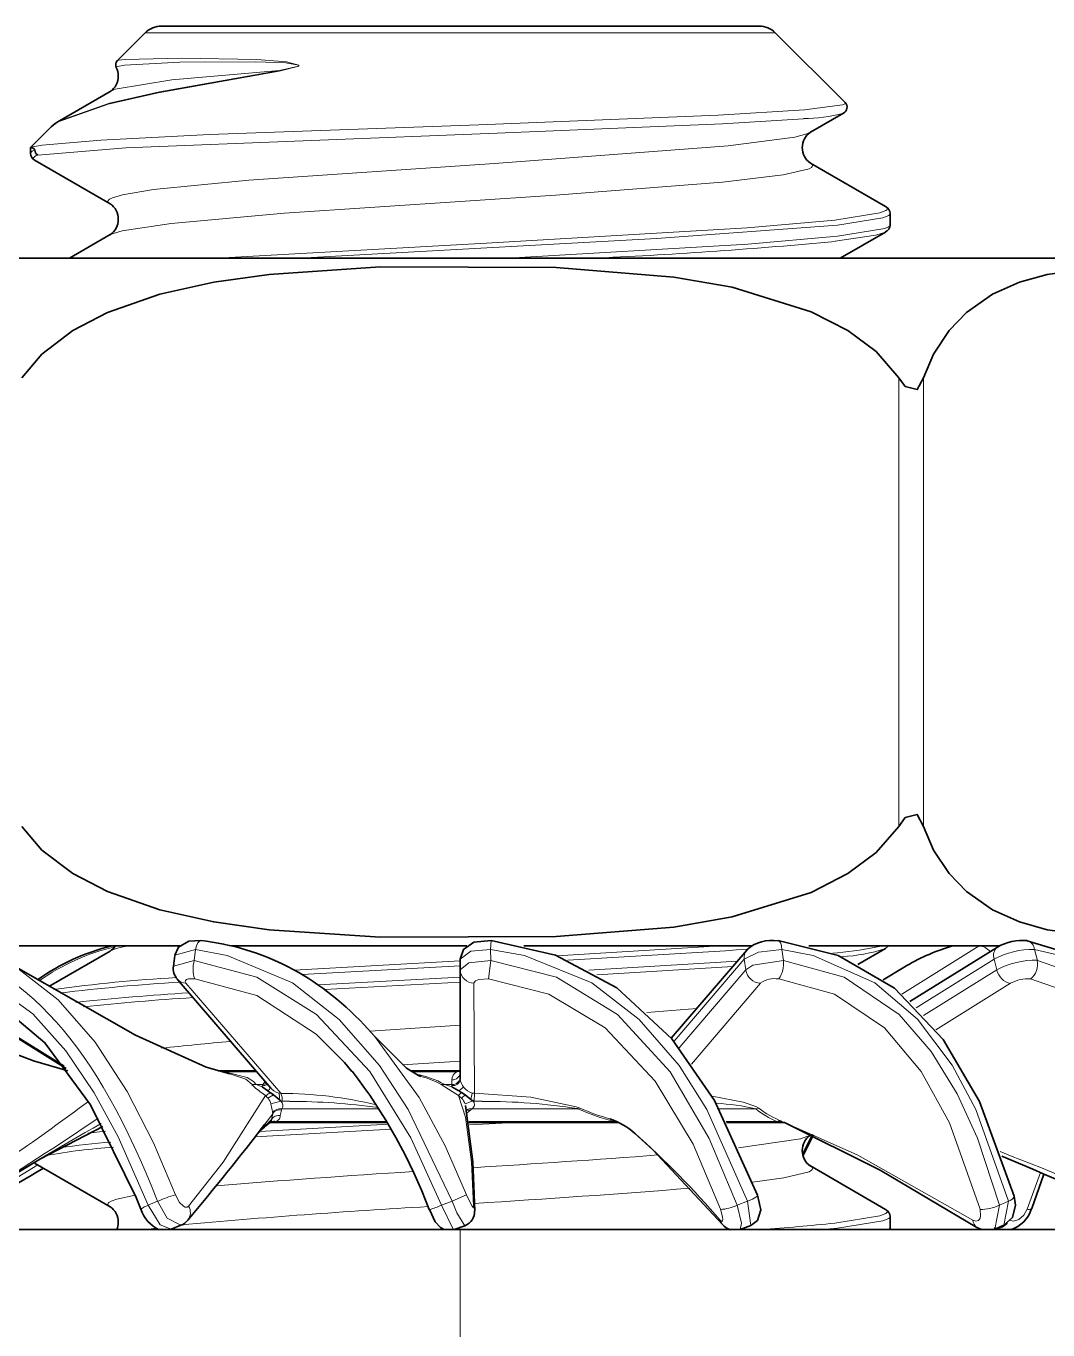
# Model space of a CAD drawing. Extents: x 315 to 857, y 212 to 651.
# Drawn here: x 452.277 to 455.842, y 225.437 to 229.987 of the extents above; entities that cross this region are included whole.
import ezdxf

# ---------------------------------------------------------------- set-up
doc = ezdxf.new("R2010")
doc.units = 0

msp = doc.modelspace()

# ---------------------------------------------------------------- linework, layer by layer
at = {"color": 7, "lineweight": 35, "ltscale": 0.003435}
msp.add_line((452.6928, 229.9635), (452.5956, 229.8663), dxfattribs=at)
at = {"color": 7, "lineweight": 13, "ltscale": 0.051595}
msp.add_line((452.6928, 229.9635), (454.7566, 229.9635), dxfattribs=at)
at = {"color": 7, "lineweight": 35, "ltscale": 0.048939}
msp.add_line((452.7494, 229.9869), (454.7069, 229.9869), dxfattribs=at)
at = {"color": 7, "lineweight": 35, "ltscale": 0.003191}
msp.add_line((454.7069, 229.9869), (454.8346, 229.9869), dxfattribs=at)
at = {"color": 7, "lineweight": 13, "ltscale": 0.003364}
msp.add_line((454.7566, 229.9635), (454.8911, 229.9635), dxfattribs=at)
at = {"color": 7, "lineweight": 35, "ltscale": 0.008616}
msp.add_line((454.8911, 229.9635), (455.1349, 229.7198), dxfattribs=at)
at = {"color": 7, "lineweight": 13, "ltscale": 3.12898e-05}
msp.add_line((452.5917, 229.8423), (452.5917, 229.8436), dxfattribs=at)
at = {"color": 7, "lineweight": 13, "ltscale": 8.37602e-05}
msp.add_line((453.1613, 229.8323), (453.1601, 229.8291), dxfattribs=at)
at = {"color": 7, "lineweight": 35, "ltscale": 0.005112}
msp.add_line((452.3935, 229.6564), (452.5703, 229.759), dxfattribs=at)
at = {"color": 7, "lineweight": 35, "ltscale": 0.003329}
msp.add_line((455.1288, 229.6831), (455.0137, 229.6162), dxfattribs=at)
at = {"color": 7, "lineweight": 35, "ltscale": 0.00255}
msp.add_line((452.3641, 229.6348), (452.292, 229.5626), dxfattribs=at)
at = {"color": 7, "lineweight": 35, "ltscale": 0.000491714}
msp.add_line((452.292, 229.5626), (452.292, 229.543), dxfattribs=at)
at = {"color": 7, "lineweight": 35, "ltscale": 0.00757}
for p, q in [((452.3083, 229.5182), (452.5703, 229.3662)), ((452.3083, 226.0182), (452.5703, 225.8662))]:
    msp.add_line(p, q, dxfattribs=at)
at = {"color": 7, "lineweight": 35, "ltscale": 0.007571}
for p, q in [((455.2756, 229.357), (455.0137, 229.509)), ((455.2756, 225.857), (455.0137, 226.009))]:
    msp.add_line(p, q, dxfattribs=at)
at = {"color": 7, "lineweight": 35, "ltscale": 0.000986481}
for p, q in [((455.292, 229.3324), (455.292, 229.2929)), ((455.292, 225.8324), (455.292, 225.7929))]:
    msp.add_line(p, q, dxfattribs=at)
at = {"color": 7, "lineweight": 35, "ltscale": 0.004095}
msp.add_line((452.4286, 229.1768), (452.5703, 229.259), dxfattribs=at)
at = {"color": 7, "lineweight": 35, "ltscale": 0.004557}
msp.add_line((455.2756, 229.2682), (455.118, 229.1768), dxfattribs=at)
at = {"color": 7, "lineweight": 35, "ltscale": 0.11937}
msp.add_line((451.5926, 229.1768), (456.3674, 229.1768), dxfattribs=at)
at = {"color": 7, "lineweight": 13, "ltscale": 0.039132}
for p, q in [((455.322, 228.7594), (455.322, 227.1941)), ((455.4086, 228.7594), (455.4086, 227.1941))]:
    msp.add_line(p, q, dxfattribs=at)
at = {"color": 7, "lineweight": 35, "ltscale": 0.018459}
msp.add_line((452.0744, 226.7768), (452.8128, 226.7768), dxfattribs=at)
at = {"color": 7, "lineweight": 35, "ltscale": 0.020493}
msp.add_line((452.9953, 226.7768), (453.8151, 226.7768), dxfattribs=at)
at = {"color": 7, "lineweight": 13, "ltscale": 0.000788781}
msp.add_line((453.8975, 226.764), (453.8999, 226.7954), dxfattribs=at)
at = {"color": 7, "lineweight": 35, "ltscale": 0.019843}
msp.add_line((454.0143, 226.7768), (454.808, 226.7768), dxfattribs=at)
at = {"color": 7, "lineweight": 13, "ltscale": 0.014291}
msp.add_line((454.1287, 226.7428), (454.6993, 226.7768), dxfattribs=at)
at = {"color": 7, "lineweight": 35, "ltscale": 0.016637}
msp.add_line((455.0077, 226.7768), (455.6732, 226.7768), dxfattribs=at)
at = {"color": 7, "lineweight": 35, "ltscale": 0.000345707}
msp.add_line((455.2756, 226.7682), (455.2863, 226.7771), dxfattribs=at)
at = {"color": 7, "lineweight": 13, "ltscale": 0.007965}
msp.add_line((455.3322, 226.6084), (455.6027, 226.7767), dxfattribs=at)
at = {"color": 7, "lineweight": 35, "ltscale": 0.008998}
msp.add_line((455.3607, 226.5828), (455.6664, 226.7728), dxfattribs=at)
at = {"color": 7, "lineweight": 35, "ltscale": 0.00618}
msp.add_line((452.3564, 226.6349), (452.5703, 226.759), dxfattribs=at)
at = {"color": 7, "lineweight": 35, "ltscale": 0.000940293}
msp.add_line((452.7958, 226.7436), (452.7908, 226.7063), dxfattribs=at)
at = {"color": 7, "lineweight": 13, "ltscale": 0.001866}
msp.add_line((452.7959, 226.7444), (452.868, 226.764), dxfattribs=at)
at = {"color": 7, "lineweight": 13, "ltscale": 0.000943382}
msp.add_line((452.868, 226.764), (452.8634, 226.7265), dxfattribs=at)
at = {"color": 7, "lineweight": 35, "ltscale": 0.000931549}
msp.add_line((453.792, 226.7303), (453.792, 226.6931), dxfattribs=at)
at = {"color": 7, "lineweight": 13, "ltscale": 0.000936598}
msp.add_line((453.8975, 226.764), (453.898, 226.7265), dxfattribs=at)
at = {"color": 7, "lineweight": 35, "ltscale": 0.010164}
msp.add_line((454.5284, 226.4551), (454.7929, 226.7638), dxfattribs=at)
at = {"color": 7, "lineweight": 13, "ltscale": 0.009426}
msp.add_line((454.5378, 226.444), (454.783, 226.7303), dxfattribs=at)
at = {"color": 7, "lineweight": 13, "ltscale": 0.000939914}
msp.add_line((454.783, 226.7303), (454.788, 226.6931), dxfattribs=at)
at = {"color": 7, "lineweight": 13, "ltscale": 0.000946524}
msp.add_line((454.9144, 226.764), (454.9199, 226.7265), dxfattribs=at)
at = {"color": 7, "lineweight": 13, "ltscale": 0.000425181}
msp.add_line((455.0914, 226.7513), (455.1083, 226.7532), dxfattribs=at)
at = {"color": 7, "lineweight": 35, "ltscale": 0.002777}
msp.add_line((455.2756, 226.7682), (455.1795, 226.7125), dxfattribs=at)
at = {"color": 7, "lineweight": 13, "ltscale": 0.008003}
msp.add_line((455.3826, 226.5613), (455.6545, 226.7303), dxfattribs=at)
at = {"color": 7, "lineweight": 13, "ltscale": 0.00096073}
msp.add_line((455.6545, 226.7303), (455.6639, 226.6931), dxfattribs=at)
at = {"color": 7, "lineweight": 13, "ltscale": 0.000968194}
msp.add_line((455.7958, 226.764), (455.8056, 226.7265), dxfattribs=at)
at = {"color": 7, "lineweight": 13, "ltscale": 0.001884}
msp.add_line((452.8634, 226.7265), (452.7908, 226.7063), dxfattribs=at)
at = {"color": 7, "lineweight": 13, "ltscale": 0.014483}
msp.add_line((453.2127, 226.6929), (453.7911, 226.7246), dxfattribs=at)
at = {"color": 7, "lineweight": 13, "ltscale": 0.013802}
msp.add_line((453.2398, 226.6773), (453.7911, 226.7073), dxfattribs=at)
at = {"color": 7, "lineweight": 35, "ltscale": 0.009522}
msp.add_line((453.792, 226.6931), (453.792, 226.3122), dxfattribs=at)
at = {"color": 7, "lineweight": 13, "ltscale": 0.001623}
msp.add_line((453.8904, 226.662), (453.898, 226.7265), dxfattribs=at)
at = {"color": 7, "lineweight": 13, "ltscale": 0.012968}
msp.add_line((454.2407, 226.6921), (454.7585, 226.7237), dxfattribs=at)
at = {"color": 7, "lineweight": 13, "ltscale": 0.011886}
msp.add_line((454.2686, 226.6765), (454.7431, 226.7057), dxfattribs=at)
at = {"color": 7, "lineweight": 13, "ltscale": 0.008928}
msp.add_line((454.788, 226.6931), (454.5557, 226.4218), dxfattribs=at)
at = {"color": 7, "lineweight": 35, "ltscale": 0.002151}
msp.add_line((455.3412, 226.703), (455.2675, 226.6587), dxfattribs=at)
at = {"color": 7, "lineweight": 35, "ltscale": 0.000257436}
msp.add_line((455.3412, 226.703), (455.3501, 226.7082), dxfattribs=at)
at = {"color": 7, "lineweight": 13, "ltscale": 0.007522}
msp.add_line((455.6639, 226.6931), (455.4084, 226.5342), dxfattribs=at)
at = {"color": 7, "lineweight": 35, "ltscale": 0.014263}
msp.add_line((451.9317, 226.6508), (452.4164, 226.3497), dxfattribs=at)
at = {"color": 7, "lineweight": 13, "ltscale": 0.013687}
msp.add_line((451.9448, 226.6467), (452.41, 226.3581), dxfattribs=at)
at = {"color": 7, "lineweight": 35, "ltscale": 0.012537}
msp.add_line((452.8046, 226.6609), (453.131, 226.2802), dxfattribs=at)
at = {"color": 7, "lineweight": 13, "ltscale": 0.012673}
msp.add_line((452.8346, 226.6467), (453.1653, 226.2626), dxfattribs=at)
at = {"color": 7, "lineweight": 13, "ltscale": 0.0124}
msp.add_line((453.2958, 226.6411), (453.7911, 226.6679), dxfattribs=at)
at = {"color": 7, "lineweight": 13, "ltscale": 0.011835}
msp.add_line((453.3185, 226.6249), (453.7911, 226.6506), dxfattribs=at)
at = {"color": 7, "lineweight": 13, "ltscale": 0.009604}
msp.add_line((453.8398, 226.6467), (453.8416, 226.2626), dxfattribs=at)
at = {"color": 7, "lineweight": 13, "ltscale": 0.00927}
msp.add_line((454.8394, 226.6467), (454.5986, 226.3647), dxfattribs=at)
at = {"color": 7, "lineweight": 13, "ltscale": 0.007681}
msp.add_line((455.7125, 226.6467), (455.4517, 226.4844), dxfattribs=at)
at = {"color": 7, "lineweight": 13, "ltscale": 0.004356}
msp.add_line((454.6172, 226.5587), (454.4435, 226.5446), dxfattribs=at)
at = {"color": 7, "lineweight": 35, "ltscale": 0.001347}
msp.add_line((453.493, 226.4622), (453.4567, 226.502), dxfattribs=at)
at = {"color": 7, "lineweight": 13, "ltscale": 0.007877}
msp.add_line((453.792, 226.5001), (453.4776, 226.4796), dxfattribs=at)
at = {"color": 7, "lineweight": 35, "ltscale": 0.00101}
msp.add_line((453.3877, 226.37), (453.4138, 226.3391), dxfattribs=at)
at = {"color": 7, "lineweight": 13, "ltscale": 0.005043}
msp.add_line((453.792, 226.3751), (453.5907, 226.362), dxfattribs=at)
at = {"color": 7, "lineweight": 35, "ltscale": 0.00331}
msp.add_line((453.0788, 226.3409), (452.9464, 226.3409), dxfattribs=at)
at = {"color": 7, "lineweight": 13, "ltscale": 0.000492427}
msp.add_line((452.951, 226.3394), (452.9707, 226.338), dxfattribs=at)
at = {"color": 7, "lineweight": 13, "ltscale": 0.002763}
msp.add_line((453.0812, 226.338), (452.9707, 226.338), dxfattribs=at)
at = {"color": 7, "lineweight": 35, "ltscale": 0.004366}
msp.add_line((453.792, 226.3409), (453.6174, 226.3409), dxfattribs=at)
at = {"color": 7, "lineweight": 13, "ltscale": 0.003934}
msp.add_line((453.7793, 226.338), (453.6219, 226.338), dxfattribs=at)
at = {"color": 7, "lineweight": 13, "ltscale": 0.00032398}
msp.add_line((453.792, 226.3408), (453.7793, 226.338), dxfattribs=at)
at = {"color": 7, "lineweight": 13, "ltscale": 0.000316787}
msp.add_line((453.7793, 226.338), (453.792, 226.3385), dxfattribs=at)
at = {"color": 7, "lineweight": 13, "ltscale": 0.000365449}
msp.add_line((453.08, 226.293), (453.0654, 226.2929), dxfattribs=at)
at = {"color": 7, "lineweight": 13, "ltscale": 0.000575256}
msp.add_line((453.103, 226.293), (453.08, 226.293), dxfattribs=at)
at = {"color": 7, "lineweight": 13, "ltscale": 0.000542089}
msp.add_line((453.08, 226.293), (453.1003, 226.2852), dxfattribs=at)
at = {"color": 7, "lineweight": 13, "ltscale": 9.73436e-05}
msp.add_line((453.1003, 226.2852), (453.101, 226.289), dxfattribs=at)
at = {"color": 7, "lineweight": 35, "ltscale": 0.000612081}
msp.add_line((453.1201, 226.2707), (453.1003, 226.2852), dxfattribs=at)
at = {"color": 7, "lineweight": 13, "ltscale": 0.000111931}
msp.add_line((453.103, 226.293), (453.101, 226.289), dxfattribs=at)
at = {"color": 7, "lineweight": 13, "ltscale": 0.000329152}
msp.add_line((453.103, 226.293), (453.1108, 226.3036), dxfattribs=at)
at = {"color": 7, "lineweight": 13, "ltscale": 0.000354324}
msp.add_line((453.103, 226.293), (453.1167, 226.2968), dxfattribs=at)
at = {"color": 7, "lineweight": 13, "ltscale": 0.000308228}
msp.add_line((453.7375, 226.293), (453.7252, 226.2929), dxfattribs=at)
at = {"color": 7, "lineweight": 13, "ltscale": 0.001528}
msp.add_line((453.7252, 226.2929), (453.777, 226.2606), dxfattribs=at)
at = {"color": 7, "lineweight": 13, "ltscale": 0.000617218}
msp.add_line((453.7622, 226.293), (453.7375, 226.293), dxfattribs=at)
at = {"color": 7, "lineweight": 13, "ltscale": 0.000665481}
msp.add_line((453.7375, 226.293), (453.7629, 226.2852), dxfattribs=at)
at = {"color": 7, "lineweight": 13, "ltscale": 0.000405502}
msp.add_line((453.7622, 226.293), (453.7622, 226.3092), dxfattribs=at)
at = {"color": 7, "lineweight": 13, "ltscale": 9.92085e-05}
msp.add_line((453.7622, 226.293), (453.7623, 226.289), dxfattribs=at)
at = {"color": 7, "lineweight": 13, "ltscale": 9.72089e-05}
msp.add_line((453.7629, 226.2852), (453.7623, 226.289), dxfattribs=at)
at = {"color": 7, "lineweight": 35, "ltscale": 0.000702497}
msp.add_line((453.7871, 226.2707), (453.763, 226.2852), dxfattribs=at)
at = {"color": 7, "lineweight": 13, "ltscale": 0.00052441}
msp.add_line((453.7871, 226.2707), (453.8036, 226.2837), dxfattribs=at)
at = {"color": 7, "lineweight": 13, "ltscale": 0.000244788}
msp.add_line((453.1041, 226.2606), (453.1121, 226.2549), dxfattribs=at)
at = {"color": 7, "lineweight": 13, "ltscale": 0.000326861}
msp.add_line((453.1121, 226.2549), (453.121, 226.2453), dxfattribs=at)
at = {"color": 7, "lineweight": 35, "ltscale": 0.000217625}
msp.add_line((453.1207, 226.2704), (453.1281, 226.2658), dxfattribs=at)
at = {"color": 7, "lineweight": 13, "ltscale": 0.00055401}
msp.add_line((453.1398, 226.2571), (453.121, 226.2453), dxfattribs=at)
at = {"color": 7, "lineweight": 35, "ltscale": 0.00036507}
msp.add_line((453.1398, 226.2571), (453.1281, 226.2658), dxfattribs=at)
at = {"color": 7, "lineweight": 13, "ltscale": 0.000897293}
msp.add_line((453.1656, 226.2355), (453.1311, 226.2254), dxfattribs=at)
at = {"color": 7, "lineweight": 35, "ltscale": 0.000655839}
msp.add_line((453.1601, 226.2405), (453.1398, 226.2571), dxfattribs=at)
at = {"color": 7, "lineweight": 13, "ltscale": 0.000184392}
msp.add_line((453.1653, 226.2626), (453.158, 226.2634), dxfattribs=at)
at = {"color": 7, "lineweight": 35, "ltscale": 0.000195008}
msp.add_line((453.1601, 226.2405), (453.1663, 226.2358), dxfattribs=at)
at = {"color": 7, "lineweight": 13, "ltscale": 0.000103794}
msp.add_line((453.1709, 226.2353), (453.1667, 226.2354), dxfattribs=at)
at = {"color": 7, "lineweight": 13, "ltscale": 0.00048451}
msp.add_line((453.1709, 226.2353), (453.1902, 226.235), dxfattribs=at)
at = {"color": 7, "lineweight": 13, "ltscale": 0.000173965}
msp.add_line((453.1903, 226.235), (453.1972, 226.235), dxfattribs=at)
at = {"color": 7, "lineweight": 13, "ltscale": 0.0002656}
msp.add_line((453.777, 226.2606), (453.786, 226.2549), dxfattribs=at)
at = {"color": 7, "lineweight": 13, "ltscale": 0.000370629}
msp.add_line((453.7961, 226.2658), (453.786, 226.2549), dxfattribs=at)
at = {"color": 7, "lineweight": 13, "ltscale": 0.000359624}
msp.add_line((453.786, 226.2549), (453.7967, 226.2453), dxfattribs=at)
at = {"color": 7, "lineweight": 35, "ltscale": 0.000236686}
msp.add_line((453.7878, 226.2704), (453.7961, 226.2658), dxfattribs=at)
at = {"color": 7, "lineweight": 35, "ltscale": 0.000383053}
msp.add_line((453.8087, 226.2571), (453.7961, 226.2658), dxfattribs=at)
at = {"color": 7, "lineweight": 13, "ltscale": 0.000418381}
msp.add_line((453.8087, 226.2571), (453.7967, 226.2453), dxfattribs=at)
at = {"color": 7, "lineweight": 35, "ltscale": 0.000661767}
msp.add_line((453.8293, 226.2405), (453.8087, 226.2571), dxfattribs=at)
at = {"color": 7, "lineweight": 13, "ltscale": 0.000733093}
msp.add_line((453.8362, 226.2359), (453.8088, 226.2254), dxfattribs=at)
at = {"color": 7, "lineweight": 13, "ltscale": 0.000585033}
msp.add_line((453.8293, 226.2405), (453.8339, 226.2634), dxfattribs=at)
at = {"color": 7, "lineweight": 35, "ltscale": 0.000199913}
msp.add_line((453.8293, 226.2405), (453.8358, 226.2358), dxfattribs=at)
at = {"color": 7, "lineweight": 13, "ltscale": 0.000193486}
msp.add_line((453.8416, 226.2626), (453.8339, 226.2634), dxfattribs=at)
at = {"color": 7, "lineweight": 35, "ltscale": 0.0001091}
msp.add_line((453.8405, 226.2359), (453.8362, 226.2359), dxfattribs=at)
at = {"color": 7, "lineweight": 13, "ltscale": 0.000681799}
msp.add_line((453.8405, 226.2353), (453.8416, 226.2626), dxfattribs=at)
at = {"color": 7, "lineweight": 13, "ltscale": 0.000510443}
msp.add_line((453.8405, 226.2353), (453.8609, 226.2351), dxfattribs=at)
at = {"color": 7, "lineweight": 13, "ltscale": 0.000182357}
msp.add_line((453.861, 226.235), (453.8683, 226.235), dxfattribs=at)
at = {"color": 7, "lineweight": 13, "ltscale": 0.001134}
msp.add_line((453.1373, 226.1914), (453.1102, 226.155), dxfattribs=at)
at = {"color": 7, "lineweight": 13, "ltscale": 0.000817793}
msp.add_line((453.1311, 226.2254), (453.1373, 226.1933), dxfattribs=at)
at = {"color": 7, "lineweight": 13, "ltscale": 0.000513363}
msp.add_line((453.1373, 226.1914), (453.1333, 226.1712), dxfattribs=at)
at = {"color": 7, "lineweight": 13, "ltscale": 4.80712e-05}
msp.add_line((453.1373, 226.1933), (453.1373, 226.1914), dxfattribs=at)
at = {"color": 7, "lineweight": 13, "ltscale": 0.000493463}
msp.add_line((453.1676, 226.2041), (453.1637, 226.1848), dxfattribs=at)
at = {"color": 7, "lineweight": 13, "ltscale": 0.000119536}
msp.add_line((453.1688, 226.2087), (453.1676, 226.2041), dxfattribs=at)
at = {"color": 7, "lineweight": 13, "ltscale": 0.008475}
msp.add_line((453.1688, 226.2087), (453.5078, 226.2087), dxfattribs=at)
at = {"color": 7, "lineweight": 13, "ltscale": 0.000320915}
msp.add_line((453.8273, 226.2041), (453.8145, 226.2034), dxfattribs=at)
at = {"color": 7, "lineweight": 13, "ltscale": 0.00037083}
msp.add_line((453.8273, 226.2041), (453.8164, 226.194), dxfattribs=at)
at = {"color": 7, "lineweight": 13, "ltscale": 0.00016727}
msp.add_line((453.8321, 226.2087), (453.8273, 226.2041), dxfattribs=at)
at = {"color": 7, "lineweight": 13, "ltscale": 0.009237}
msp.add_line((454.2016, 226.2087), (453.8321, 226.2087), dxfattribs=at)
at = {"color": 7, "lineweight": 13, "ltscale": 0.000222666}
msp.add_line((454.2016, 226.2087), (454.2103, 226.2104), dxfattribs=at)
at = {"color": 7, "lineweight": 13, "ltscale": 0.003185}
msp.add_line((454.8229, 226.2087), (454.6955, 226.2087), dxfattribs=at)
at = {"color": 7, "lineweight": 13, "ltscale": 0.000265548}
msp.add_line((454.8229, 226.2087), (454.8334, 226.2104), dxfattribs=at)
at = {"color": 7, "lineweight": 13, "ltscale": 0.011878}
msp.add_line((453.0764, 226.1107), (453.5508, 226.1377), dxfattribs=at)
at = {"color": 7, "lineweight": 13, "ltscale": 0.001573}
msp.add_line((453.0888, 226.1268), (453.1333, 226.1712), dxfattribs=at)
at = {"color": 7, "lineweight": 13, "ltscale": 0.011246}
msp.add_line((453.0919, 226.1293), (453.541, 226.1546), dxfattribs=at)
at = {"color": 7, "lineweight": 35, "ltscale": 0.000991058}
msp.add_line((453.1684, 226.1609), (453.1287, 226.1609), dxfattribs=at)
at = {"color": 7, "lineweight": 13, "ltscale": 0.000537223}
msp.add_line((453.129, 226.1611), (453.1503, 226.1637), dxfattribs=at)
at = {"color": 7, "lineweight": 13, "ltscale": 0.000120964}
msp.add_line((453.1298, 226.1618), (453.1334, 226.165), dxfattribs=at)
at = {"color": 7, "lineweight": 13, "ltscale": 0.000154879}
msp.add_line((453.1333, 226.1712), (453.1334, 226.165), dxfattribs=at)
at = {"color": 7, "lineweight": 13, "ltscale": 0.000276646}
msp.add_line((453.1503, 226.1637), (453.1587, 226.1709), dxfattribs=at)
at = {"color": 7, "lineweight": 13, "ltscale": 0.009633}
msp.add_line((453.5356, 226.1637), (453.1503, 226.1637), dxfattribs=at)
at = {"color": 7, "lineweight": 35, "ltscale": 0.009224}
msp.add_line((453.5373, 226.1609), (453.1684, 226.1609), dxfattribs=at)
at = {"color": 7, "lineweight": 13, "ltscale": 0.012652}
msp.add_line((454.3279, 226.1637), (453.8219, 226.1637), dxfattribs=at)
at = {"color": 7, "lineweight": 35, "ltscale": 0.013058}
msp.add_line((454.3446, 226.1609), (453.8223, 226.1609), dxfattribs=at)
at = {"color": 7, "lineweight": 13, "ltscale": 0.004001}
msp.add_line((453.8236, 226.1523), (453.9834, 226.1609), dxfattribs=at)
at = {"color": 7, "lineweight": 13, "ltscale": 0.000403508}
msp.add_line((454.3279, 226.1637), (454.344, 226.1617), dxfattribs=at)
at = {"color": 7, "lineweight": 13, "ltscale": 0.004425}
msp.add_line((454.8962, 226.1637), (454.7192, 226.1637), dxfattribs=at)
at = {"color": 7, "lineweight": 35, "ltscale": 0.005003}
msp.add_line((454.9207, 226.1609), (454.7206, 226.1609), dxfattribs=at)
at = {"color": 7, "lineweight": 13, "ltscale": 0.000288735}
msp.add_line((454.8962, 226.1637), (454.9076, 226.1617), dxfattribs=at)
at = {"color": 7, "lineweight": 13, "ltscale": 0.000325594}
msp.add_line((454.9076, 226.1617), (454.9206, 226.1609), dxfattribs=at)
at = {"color": 7, "lineweight": 13, "ltscale": 0.000253431}
msp.add_line((454.9141, 226.1646), (454.9232, 226.1604), dxfattribs=at)
at = {"color": 7, "lineweight": 35, "ltscale": 8.36454e-05}
msp.add_line((454.9202, 226.1611), (454.9235, 226.1602), dxfattribs=at)
at = {"color": 7, "lineweight": 13, "ltscale": 0.001538}
msp.add_line((452.4925, 226.1239), (452.5537, 226.13), dxfattribs=at)
at = {"color": 7, "lineweight": 13, "ltscale": 0.001901}
msp.add_line((455.0204, 226.1196), (454.9861, 226.0517), dxfattribs=at)
at = {"color": 7, "lineweight": 35, "ltscale": 0.002038}
msp.add_line((455.024, 226.118), (454.9876, 226.045), dxfattribs=at)
at = {"color": 7, "lineweight": 13, "ltscale": 0.010462}
msp.add_line((451.9606, 225.7943), (452.3174, 226.013), dxfattribs=at)
at = {"color": 7, "lineweight": 35, "ltscale": 0.000112996}
msp.add_line((452.3083, 226.0182), (452.3046, 226.0208), dxfattribs=at)
at = {"color": 7, "lineweight": 13, "ltscale": 0.000111754}
msp.add_line((452.3083, 226.0182), (452.3047, 226.0208), dxfattribs=at)
at = {"color": 7, "lineweight": 13, "ltscale": 0.003414}
msp.add_line((455.8161, 225.9864), (455.7699, 225.8579), dxfattribs=at)
at = {"color": 7, "lineweight": 35, "ltscale": 0.003206}
msp.add_line((455.8287, 225.981), (455.7859, 225.8601), dxfattribs=at)
at = {"color": 7, "lineweight": 13, "ltscale": 0.001392}
msp.add_line((453.7632, 225.8857), (453.8142, 225.9081), dxfattribs=at)
at = {"color": 7, "lineweight": 13, "ltscale": 0.000902737}
msp.add_line((452.7023, 225.8717), (452.7356, 225.8857), dxfattribs=at)
at = {"color": 7, "lineweight": 13, "ltscale": 0.000992786}
msp.add_line((453.7261, 225.8717), (453.7632, 225.8857), dxfattribs=at)
at = {"color": 7, "lineweight": 13, "ltscale": 0.000417403}
msp.add_line((453.8422, 225.8527), (453.8385, 225.869), dxfattribs=at)
at = {"color": 7, "lineweight": 13, "ltscale": 0.000978518}
msp.add_line((454.7578, 225.8717), (454.7944, 225.8857), dxfattribs=at)
at = {"color": 7, "lineweight": 13, "ltscale": 0.00214}
msp.add_line((454.8055, 225.8008), (454.7944, 225.8857), dxfattribs=at)
at = {"color": 7, "lineweight": 13, "ltscale": 0.002106}
msp.add_line((455.673, 225.8717), (455.6571, 225.789), dxfattribs=at)
at = {"color": 7, "lineweight": 13, "ltscale": 0.000863501}
msp.add_line((455.673, 225.8717), (455.7046, 225.8857), dxfattribs=at)
at = {"color": 7, "lineweight": 13, "ltscale": 0.002112}
msp.add_line((455.6887, 225.8027), (455.7046, 225.8857), dxfattribs=at)
at = {"color": 7, "lineweight": 13, "ltscale": 0.000424538}
msp.add_line((454.6994, 225.82), (454.7073, 225.805), dxfattribs=at)
at = {"color": 7, "lineweight": 35}
msp.add_line((453.792, 225.7869), (397.412, 225.7869), dxfattribs=at)
at = {"color": 7, "lineweight": 13, "ltscale": 0.001066}
msp.add_line((452.7296, 225.7921), (452.6873, 225.7863), dxfattribs=at)
at = {"color": 7, "lineweight": 35, "ltscale": 0.000908734}
msp.add_line((452.7837, 225.7882), (452.8173, 225.802), dxfattribs=at)
at = {"color": 7, "lineweight": 35, "ltscale": 0.000993254}
msp.add_line((453.7711, 225.787), (453.8084, 225.8007), dxfattribs=at)
at = {"color": 7, "lineweight": 13, "ltscale": 0.075}
msp.add_line((453.792, 222.7869), (453.792, 225.7869), dxfattribs=at)
at = {"color": 7, "lineweight": 35, "ltscale": 0.125}
msp.add_line((453.792, 225.7869), (458.792, 225.7869), dxfattribs=at)
at = {"color": 7, "lineweight": 35, "ltscale": 0.00098676}
msp.add_line((454.7685, 225.7871), (454.8055, 225.8008), dxfattribs=at)
at = {"color": 7, "lineweight": 13, "ltscale": 0.001358}
msp.add_line((455.0543, 225.7869), (455.1083, 225.7925), dxfattribs=at)
at = {"color": 7, "lineweight": 13, "ltscale": 0.000185722}
msp.add_line((455.292, 225.7929), (455.2876, 225.7869), dxfattribs=at)
at = {"color": 7, "lineweight": 35, "ltscale": 0.000151602}
msp.add_line((455.2912, 225.7869), (455.292, 225.7929), dxfattribs=at)
at = {"color": 7, "lineweight": 35, "ltscale": 0.000487718}
msp.add_line((455.5946, 225.7948), (455.6124, 225.7869), dxfattribs=at)
at = {"color": 7, "lineweight": 35, "ltscale": 0.000395698}
msp.add_line((455.6696, 225.7869), (455.6549, 225.7928), dxfattribs=at)
at = {"color": 7, "lineweight": 35, "ltscale": 0.000862145}
msp.add_line((455.6571, 225.789), (455.6887, 225.8027), dxfattribs=at)
at = {"color": 7, "lineweight": 13}
for points in [[(452.5956, 229.8663), (452.5997, 229.8679), (452.6225, 229.8707), (452.8178, 229.8752)], [(452.8178, 229.8752), (453.0822, 229.8697), (453.1859, 229.8618), (453.2287, 229.8509), (453.2282, 229.847), (453.1601, 229.8291)], [(453.1601, 229.8291), (452.7382, 229.7541), (452.5636, 229.7146), (452.3885, 229.6527), (452.3641, 229.6348)], [(453.1613, 229.8323), (452.7419, 229.7575), (452.5681, 229.718), (452.3935, 229.6564)], [(453.1613, 229.8323), (452.7849, 229.7988), (452.5877, 229.7662), (452.5703, 229.759)], [(452.5917, 229.8436), (452.5925, 229.8444), (452.5959, 229.8461), (452.6206, 229.8508), (452.813, 229.8611)], [(452.813, 229.8611), (453.079, 229.8624), (453.1837, 229.8581), (453.2276, 229.8503), (453.2283, 229.8494), (453.2283, 229.8483), (453.2274, 229.8473), (453.1613, 229.8323)], [(454.9926, 229.6945), (454.6924, 229.6762), (453.8562, 229.6428), (452.9174, 229.608), (452.5372, 229.5891), (452.3329, 229.5717), (452.3007, 229.5657), (452.2925, 229.5626)], [(455.1349, 229.7197), (455.1357, 229.7185), (455.1356, 229.717), (455.1339, 229.7152), (455.1252, 229.7115), (454.9926, 229.6945)], [(454.9894, 229.6631), (454.7071, 229.6456), (453.9207, 229.6136), (452.6249, 229.5625), (452.3174, 229.537)], [(455.0137, 229.6162), (455.0011, 229.6107), (454.959, 229.5997), (454.7267, 229.5689), (453.9118, 229.5079), (453.0547, 229.449), (452.7219, 229.4161), (452.6132, 229.398), (452.5786, 229.388), (452.5684, 229.3828), (452.5644, 229.3794), (452.5633, 229.3777), (452.5626, 229.3751)], [(455.0213, 229.5001), (455.02, 229.4964), (455.0176, 229.4939), (455.0093, 229.489), (454.9183, 229.4673), (454.7071, 229.442), (454.1242, 229.3969), (453.1788, 229.3336), (452.7827, 229.2985), (452.6117, 229.2727), (452.5703, 229.259)], [(455.0991, 229.3098), (455.2559, 229.3348), (455.2772, 229.3433), (455.2805, 229.3462), (455.2815, 229.3476), (455.282, 229.3497)], [(455.1083, 229.2925), (455.2659, 229.3175), (455.2873, 229.326), (455.2906, 229.3289), (455.2915, 229.3303), (455.292, 229.3324)], [(452.944, 229.1765), (453.883, 229.2295), (454.7933, 229.2833), (455.0991, 229.3098)], [(453.2302, 229.1768), (454.4769, 229.2451), (455.1083, 229.2925)], [(455.292, 229.2929), (455.2917, 229.2915), (455.2898, 229.2887), (455.286, 229.2859), (455.2729, 229.2803), (455.1083, 229.2532)], [(453.9595, 229.1769), (454.7952, 229.2263), (455.1083, 229.2532)], [(455.2756, 229.2682), (455.2425, 229.2573), (455.1, 229.2359)], [(453.7632, 225.8857), (453.6103, 226.2064), (453.5098, 226.36), (453.3699, 226.5205), (453.206, 226.648), (452.9788, 226.744), (452.868, 226.764)], [(453.792, 226.7303), (453.8291, 226.7581), (453.8975, 226.764)], [(454.7944, 225.8857), (454.6523, 226.2064), (454.5554, 226.36), (454.4164, 226.5207), (454.2507, 226.6477), (454.0155, 226.7437), (453.8975, 226.764)], [(454.783, 226.7303), (454.8323, 226.7555), (454.9144, 226.764)], [(455.7046, 225.8857), (455.5908, 226.2062), (455.5084, 226.3607), (455.3873, 226.5212), (455.2383, 226.6484), (455.0228, 226.744), (454.9144, 226.764)], [(456.3842, 225.8857), (456.3123, 226.2058), (456.2543, 226.3618), (456.1659, 226.5218), (456.0507, 226.6502), (455.8802, 226.7449), (455.7958, 226.764)], [(451.9408, 226.7265), (452.1228, 226.6683), (452.3007, 226.5395), (452.415, 226.411), (452.514, 226.2648), (452.5979, 226.1106), (452.7023, 225.8717)], [(452.7983, 225.9081), (452.7214, 226.0897), (452.6294, 226.2693), (452.5185, 226.4406), (452.3892, 226.5891), (452.2427, 226.703)], [(452.8634, 226.7265), (453.0824, 226.668), (453.2904, 226.5382), (453.476, 226.3384), (453.6195, 226.1069), (453.7261, 225.8717)], [(453.898, 226.7265), (453.8214, 226.7185), (453.792, 226.6931)], [(453.898, 226.7265), (454.1276, 226.6677), (454.3403, 226.5374), (454.5238, 226.3374), (454.661, 226.105), (454.7578, 225.8717)], [(454.9199, 226.7265), (454.8125, 226.7095), (454.788, 226.6931)], [(454.9199, 226.7265), (455.1319, 226.6676), (455.3234, 226.5371), (455.4352, 226.4086), (455.5257, 226.2613), (455.5965, 226.1055), (455.673, 225.8717)], [(455.8056, 226.7265), (455.9742, 226.6677), (456.1209, 226.5376), (456.2038, 226.4082), (456.2673, 226.2615), (456.3139, 226.1084), (456.3614, 225.8717)], [(452.8658, 226.662), (452.8441, 226.6617), (452.8365, 226.6592), (452.8331, 226.6565), (452.8319, 226.6522), (452.8328, 226.6494), (452.8346, 226.6467)], [(452.8658, 226.662), (453.0819, 226.6034), (453.2896, 226.4687), (453.3877, 226.37)], [(453.8904, 226.662), (453.8567, 226.66), (453.845, 226.6548), (453.8405, 226.6496), (453.8398, 226.6467)], [(453.8904, 226.662), (454.1015, 226.6091), (454.298, 226.4913), (454.4722, 226.3052), (454.6043, 226.0853), (454.6998, 225.8579)], [(454.9031, 226.662), (455.0973, 226.609), (455.2724, 226.491), (455.4003, 226.3385), (455.4988, 226.1599), (455.6055, 225.8579)], [(455.7818, 226.662), (455.9353, 226.6091), (456.0677, 226.4913), (456.1604, 226.3374), (456.2074, 226.2202), (456.272, 225.9748), (456.2924, 225.8579)], [(453.8142, 225.9081), (453.7391, 226.0792), (453.6482, 226.2477), (453.493, 226.4622)], [(453.08, 226.293), (453.0704, 226.3034), (453.0481, 226.3173), (452.9707, 226.338)], [(453.0654, 226.2929), (453.044, 226.3115), (452.9873, 226.3306)], [(453.1121, 226.2549), (452.9641, 226.0229), (452.8439, 225.869)], [(453.786, 226.2549), (453.8103, 226.1798), (453.8308, 226.0225), (453.8385, 225.869)], [(453.8416, 226.2626), (454.0379, 226.2495), (454.1966, 226.2157), (454.2103, 226.2104)], [(454.671, 226.2522), (454.7793, 226.2318), (454.8234, 226.2162), (454.8334, 226.2104)], [(455.5807, 225.82), (455.1795, 226.0471), (454.9232, 226.1604)], [(455.0137, 226.1162), (454.9794, 226.1043), (454.7626, 226.0726)], [(455.0213, 226.0001), (455.02, 225.9965), (455.0177, 225.994), (455.0096, 225.9891), (454.921, 225.9678), (454.812, 225.953)], [(452.8439, 225.869), (452.8388, 225.8654), (452.8325, 225.8655), (452.8259, 225.8686), (452.8126, 225.8819), (452.7983, 225.9081)], [(453.8385, 225.869), (453.8384, 225.8665), (453.8378, 225.8653), (453.8363, 225.8654), (453.8336, 225.8683), (453.8261, 225.8811), (453.8142, 225.9081)], [(452.6577, 225.9066), (452.5931, 225.8929), (452.5737, 225.8858), (452.5661, 225.8811), (452.5638, 225.8787), (452.5626, 225.8751)], [(452.7023, 225.8717), (452.7446, 225.8035), (452.7837, 225.7882)], [(452.8173, 225.802), (452.7689, 225.827), (452.7356, 225.8857)], [(453.7261, 225.8717), (453.7672, 225.7888), (453.7711, 225.787)], [(453.8084, 225.8007), (453.7799, 225.8459), (453.7632, 225.8857)], [(454.7578, 225.8717), (454.773, 225.81), (454.7685, 225.7871)], [(454.6998, 225.8579), (454.7071, 225.8312), (454.7077, 225.8219), (454.7069, 225.818), (454.7061, 225.8169), (454.7045, 225.8164), (454.703, 225.8169), (454.6994, 225.82)], [(455.0991, 225.8098), (455.2559, 225.8348), (455.2772, 225.8433), (455.2805, 225.8462), (455.2815, 225.8476), (455.282, 225.8497)], [(455.1083, 225.7925), (455.2659, 225.8175), (455.2873, 225.826), (455.2906, 225.8289), (455.2915, 225.8303), (455.292, 225.8324)], [(455.6055, 225.8579), (455.6078, 225.8355), (455.6057, 225.8266), (455.5997, 225.8186), (455.5909, 225.8165), (455.5807, 225.82)], [(455.7699, 225.8579), (455.7582, 225.8368), (455.7415, 225.8221), (455.7228, 225.8164), (455.7086, 225.82)]]:
    msp.add_lwpolyline(points, dxfattribs=at)
at = {"color": 7, "lineweight": 35}
for points in [[(452.262, 228.7594), (452.3323, 228.8425), (452.4397, 228.9243), (452.5606, 228.9872), (452.7432, 229.0508), (452.9316, 229.0929), (453.1253, 229.1202), (453.5128, 229.1463), (454.127, 229.1442), (454.537, 229.1107), (454.7412, 229.0753), (455.0163, 228.9902), (455.1441, 228.9245), (455.2426, 228.8509), (455.322, 228.7594)], [(455.4086, 228.7594), (455.4437, 228.8425), (455.4974, 228.9243), (455.5579, 228.9872), (455.6491, 229.0508), (455.7434, 229.0929), (455.8402, 229.1202), (456.034, 229.1463), (456.341, 229.1442), (456.5461, 229.1107), (456.6482, 229.0753), (456.7521, 229.0166), (456.8496, 228.9245), (456.8988, 228.8509), (456.9385, 228.7594)], [(455.322, 228.7594), (455.3448, 228.7289), (455.3864, 228.7184), (455.4086, 228.7594)], [(455.322, 227.1941), (455.3448, 227.2246), (455.3864, 227.2351), (455.4086, 227.1941)], [(452.262, 227.1941), (452.3323, 227.1111), (452.4397, 227.0292), (452.5606, 226.9663), (452.7432, 226.9027), (452.9316, 226.8607), (453.1253, 226.8333), (453.5128, 226.8072), (454.127, 226.8093), (454.537, 226.8428), (454.7412, 226.8782), (455.0163, 226.9633), (455.1441, 227.0291), (455.2426, 227.1026), (455.322, 227.1941)], [(455.4086, 227.1941), (455.4437, 227.1111), (455.4974, 227.0292), (455.5579, 226.9663), (455.6491, 226.9027), (455.7434, 226.8607), (455.8402, 226.8333), (456.034, 226.8072), (456.341, 226.8093), (456.5461, 226.8428), (456.6482, 226.8782), (456.7521, 226.937), (456.8496, 227.0291), (456.8988, 227.1026), (456.9385, 227.1941)], [(452.7959, 226.7444), (452.809, 226.7728), (452.845, 226.7936), (452.8866, 226.7954)], [(453.792, 226.7303), (453.8036, 226.765), (453.8391, 226.7897), (453.8999, 226.7954)], [(454.829, 225.9069), (454.6793, 226.2378), (454.5305, 226.4526), (454.3387, 226.6311), (454.1241, 226.7445), (453.8999, 226.7954)], [(455.7246, 225.9033), (455.6042, 226.2344), (455.4773, 226.4499), (455.307, 226.6295), (455.1107, 226.744), (454.9013, 226.7954)], [(456.393, 225.8978), (456.3167, 226.2283), (456.2274, 226.4438), (456.0993, 226.6249), (455.9432, 226.7422), (455.7706, 226.7952)], [(451.3792, 226.7697), (452.0311, 226.48), (452.3033, 226.3754), (452.4231, 226.3406)], [(452.2427, 226.703), (452.6584, 226.465), (452.905, 226.3542), (452.9873, 226.3306)], [(452.1704, 226.5831), (452.3423, 226.4392), (452.5017, 226.2221), (452.6607, 225.899), (452.6772, 225.8578)], [(453.493, 226.4622), (453.6046, 226.3509), (453.6461, 226.3243), (453.6542, 226.3215)], [(453.8106, 226.2195), (453.8355, 226.024), (453.8422, 225.8527)], [(452.5444, 226.1473), (452.3266, 226.0337), (452.0542, 225.8696)], [(454.9232, 226.1604), (455.2573, 225.9946), (455.5946, 225.7948)], [(454.7073, 225.805), (454.4639, 226.0659), (454.4, 226.1241)], [(454.8055, 225.8008), (454.8295, 225.8191), (454.8402, 225.8554), (454.829, 225.9069)], [(455.6887, 225.8027), (455.7188, 225.8298), (455.7292, 225.8726), (455.7246, 225.9033)], [(453.6844, 225.8575), (453.7049, 225.8144), (453.7224, 225.7946), (453.7361, 225.787)]]:
    msp.add_lwpolyline(points, dxfattribs=at)
for centre, radius, start, end in [((452.7494, 229.9069), 0.08, 90.0045, 134.9955), ((454.8346, 229.9069), 0.08, 45.0045, 89.9955), ((452.6103, 229.8516), 0.0208, 134.8956, 206.3948), ((452.5322, 229.8127), 0.0665, 359.9933, 26.5108), ((452.5354, 229.8116), 0.0632, 303.5502, 0.9156), ((455.1187, 229.7037), 0.0228, 296.3386, 44.6753), ((452.4634, 229.5302), 0.1442, 118.9812, 133.4924), ((455.0485, 229.5636), 0.0632, 123.5256, 180.918), ((452.2939, 229.5472), 0.0153, 28.0942, 95.1331), ((452.3276, 229.5545), 0.0202, 180.306, 239.6611), ((455.0485, 229.5616), 0.0632, 179.082, 236.4744), ((452.3209, 229.5446), 0.0291, 183.4184, 244.5658), ((452.5354, 229.3136), 0.0632, 359.082, 56.4744), ((455.2631, 229.3306), 0.0291, 3.41, 64.5267), ((452.5354, 229.3116), 0.0632, 303.5256, 0.918), ((455.2631, 229.2946), 0.0291, 295.4342, 356.5816), ((452.7516, 226.0457), 0.7518, 103.5016, 125.3642), ((452.5401, 226.8072), 0.0568, 302.0453, 327.7874), ((454.8787, 226.6645), 0.1321, 80.3821, 131.3961), ((455.6972, 226.1207), 0.6823, 105.9451, 120.575), ((455.7538, 226.6207), 0.1755, 84.4955, 119.8714), ((452.8492, 226.6994), 0.0588, 173.1846, 220.7882), ((451.9569, 225.2103), 1.8439, 20.5394, 37.7695), ((445.9198, 231.6593), 9.0555, 319.84382, 322.56589), ((453.3586, 225.8551), 0.3826, 126.507, 135.2102), ((454.2361, 225.9374), 0.2483, 48.7153, 71.6327), ((455.0485, 226.0637), 0.0632, 123.5255, 180.918), ((455.0485, 226.0616), 0.0632, 179.082, 236.4744), ((459.9962, 212.6756), 15.3695, 119.88628, 121.3963), ((448.0088, 207.7925), 19.7981, 65.38716, 67.19749), ((452.5354, 225.8137), 0.0632, 359.082, 56.4745), ((452.7877, 225.8917), 0.1149, 197.0479, 246.294), ((452.7943, 225.8582), 0.0607, 292.3195, 320.3956), ((453.7893, 225.8499), 0.0528, 291.1496, 2.9517), ((455.2631, 225.8306), 0.0291, 3.4094, 64.5272), ((455.6782, 225.8938), 0.1126, 287.941, 342.6604), ((452.5323, 225.8126), 0.0663, 337.1874, 0.0323), ((454.7504, 225.8398), 0.0553, 218.9467, 253.9831)]:
    msp.add_arc(centre, radius, start, end, dxfattribs=at)
at = {"color": 7, "lineweight": 13}
for centre, radius, start, end in [((454.9766, 230.2963), 0.6325, 271.1639, 283.9486), ((452.3097, 229.534), 0.0202, 96.5916, 153.2818), ((452.3198, 229.5165), 0.0203, 96.8608, 153.0313), ((452.3119, 229.528), 0.0103, 193.7438, 250.2206), ((455.0094, 229.4972), 0.0124, 13.658, 70.0842), ((452.5745, 229.378), 0.0124, 193.658, 250.0842), ((455.2721, 229.3473), 0.0102, 13.6996, 70.1577), ((453.4307, 247.1484), 17.9907, 272.68362, 275.32423), ((452.7626, 226.0303), 0.7643, 103.3093, 125.1666), ((452.6638, 226.5464), 0.2325, 98.148, 113.7416), ((454.9994, 227.987), 1.2384, 275.0462, 282.199), ((455.6817, 226.1467), 0.6521, 104.9321, 120.5657), ((455.6007, 226.7276), 0.0494, 36.1118, 87.6295), ((455.6899, 226.7442), 0.0375, 129.3728, 201.3201), ((455.7606, 226.7625), 0.0347, 2.3479, 73.0655), ((452.0836, 266.3462), 39.6734, 273.0106, 273.91976), ((454.8235, 226.7368), 0.0409, 140.3673, 189.0043), ((455.0913, 227.3402), 0.6017, 273.0902, 287.8567), ((455.788, 226.4831), 0.2813, 88.4092, 118.3683), ((455.7969, 226.4466), 0.2804, 88.2165, 118.3557), ((452.9642, 226.696), 0.1048, 163.1221, 199.0269), ((453.8398, 226.6951), 0.0481, 182.4167, 270.0336), ((454.8428, 226.7021), 0.0556, 189.39, 266.4664), ((454.8175, 226.7169), 0.1024, 327.3525, 5.3701), ((455.7238, 226.7059), 0.0608, 192.0761, 259.2556), ((455.7416, 226.7125), 0.0652, 308.5208, 12.3339), ((453.0883, 221.4704), 5.2038, 93.1721, 97.8875), ((453.1939, 220.1651), 6.4965, 93.35828, 97.06153), ((452.8355, 226.6875), 0.0407, 220.6494, 268.747), ((454.8887, 226.575), 0.0878, 80.5598, 124.5238), ((455.7731, 226.5385), 0.1241, 85.9742, 119.2534), ((453.3799, 217.9478), 8.6821, 93.53083, 96.14458), ((453.4382, 217.3679), 9.2469, 93.58784, 95.96566), ((453.5535, 219.5481), 6.9184, 94.66612, 96.67548), ((453.59, 226.0365), 0.2961, 60.1061, 81.0812), ((453.6025, 226.0886), 0.2384, 59.0354, 77.4876), ((453.7994, 226.3061), 0.0376, 122.159, 175.2464), ((453.7635, 226.3381), 0.0287, 267.2896, 356.5958), ((453.7635, 226.3219), 0.0287, 267.2833, 356.5953), ((453.249, 226.4786), 0.2615, 225.3299, 236.3976), ((453.1019, 226.3138), 0.0248, 267.8192, 310.9419), ((453.1124, 226.2858), 0.0163, 297.8457, 352.1956), ((453.17, 226.3128), 0.0509, 214.8599, 256.3655), ((453.7655, 226.3166), 0.0273, 263.2882, 350.4718), ((453.8473, 226.3188), 0.0559, 186.8086, 218.7909), ((453.8447, 226.312), 0.0498, 214.6427, 257.484), ((447.815, 232.4694), 7.7954, 302.15111, 306.8881), ((453.0997, 226.2895), 0.0369, 289.6452, 320.088), ((453.0759, 226.2099), 0.0574, 15.674, 38.1233), ((453.1206, 226.2492), 0.0403, 347.5385, 20.7852), ((453.1694, 224.8769), 1.3851, 76.2024, 90.1686), ((453.1195, 226.2399), 0.0514, 354.8435, 26.2431), ((453.1524, 226.2205), 0.0205, 324.3297, 47.1698), ((453.1867, 223.8615), 2.3731, 82.2869, 89.7434), ((453.7521, 226.2048), 0.0603, 20.0225, 42.2623), ((453.8249, 226.2235), 0.0164, 296.0942, 47.8401), ((453.8782, 224.138), 2.0964, 81.1246, 90.2702), ((454.6325, 225.3391), 0.8904, 77.6503, 86.6221), ((453.1589, 226.1544), 0.0307, 80.962, 146.6126), ((453.1635, 226.1794), 0.0298, 79.7518, 151.9799), ((453.1615, 226.1759), 0.0288, 77.673, 147.3746), ((453.1396, 226.1857), 0.0242, 322.3856, 357.8), ((453.8275, 226.1842), 0.0249, 79.5118, 122.7861), ((454.5753, 227.0618), 0.9314, 246.3428, 254.6024), ((454.574, 227.0622), 0.9263, 246.8797, 253.7201), ((455.0242, 226.4566), 0.3194, 230.9165, 246.4027), ((455.0513, 226.5043), 0.3661, 233.445, 247.9935), ((458.4081, 215.7546), 11.9443, 119.43147, 121.90496), ((443.9525, 238.9667), 15.4001, 301.95193, 303.84131), ((453.1418, 226.1425), 0.0228, 68.0743, 121.9612), ((454.9065, 226.1407), 0.0252, 72.4845, 114.0044), ((454.9131, 226.1348), 0.0275, 68.4276, 101.6764), ((452.8703, 222.5955), 3.5095, 94.8581, 97.7857), ((452.2065, 223.6798), 3.2848, 40.6463, 48.0941), ((452.7451, 223.8157), 2.265, 94.137, 100.1273), ((450.7559, 275.6033), 49.6958, 273.55423, 274.30063), ((451.3629, 214.9881), 11.8815, 65.73209, 68.71406), ((455.0094, 225.9972), 0.0124, 13.658, 70.0842), ((455.4677, 195.8214), 30.2239, 93.49083, 94.79774), ((452.9096, 225.5025), 0.4208, 105.3425, 114.4285), ((451.4802, 264.8577), 39.0506, 273.46661, 274.57209), ((452.5745, 225.878), 0.0124, 193.658, 250.0842), ((452.7263, 225.7941), 0.0809, 107.2233, 127.634), ((455.0537, 201.6491), 24.2571, 93.24671, 95.2877), ((452.8063, 225.846), 0.0439, 322.6602, 31.4465), ((453.6387, 226.0512), 0.1991, 283.316, 295.9507), ((454.6921, 226.0066), 0.1495, 272.9778, 295.972), ((455.6094, 226.005), 0.1475, 268.4666, 295.5163), ((455.6994, 225.9143), 0.0282, 280.2602, 336.3489), ((455.2721, 225.8473), 0.0102, 13.6994, 70.1576), ((455.6121, 225.8205), 0.0312, 180.8597, 235.6991), ((455.7767, 225.8748), 0.0177, 247.9251, 301.9083), ((454.3037, 233.3122), 7.5444, 274.09211, 276.05215), ((455.6629, 225.8388), 0.0479, 269.1029, 323.6179)]:
    msp.add_arc(centre, radius, start, end, dxfattribs=at)
for centre, major_axis, ratio, start_param, end_param in [((452.8812, 226.7457), (-0.0054, -0.0497), 0.322233, 3.141593, 4.371235), ((454.8959, 226.7457), (-0.0055, -0.0497), 0.358107, 1.986266, 3.141493), ((435.2736, 143.552), (-16.7133, -83.2057), 0.082829, 3.012378, 3.14693), ((454.782, 225.89), (0.0471, 0.0169), 0.167381, 4.918698, 6.486792)]:
    msp.add_ellipse(centre, major_axis=major_axis, ratio=ratio, start_param=start_param, end_param=end_param, dxfattribs=at)
at = {"color": 7, "lineweight": 35}
msp.add_ellipse((446.8728, 208.6161), major_axis=(-6.2025, -18.1376), ratio=0.211203, start_param=3.032128, end_param=3.189044, dxfattribs=at)

doc.saveas('drawing.dxf')
